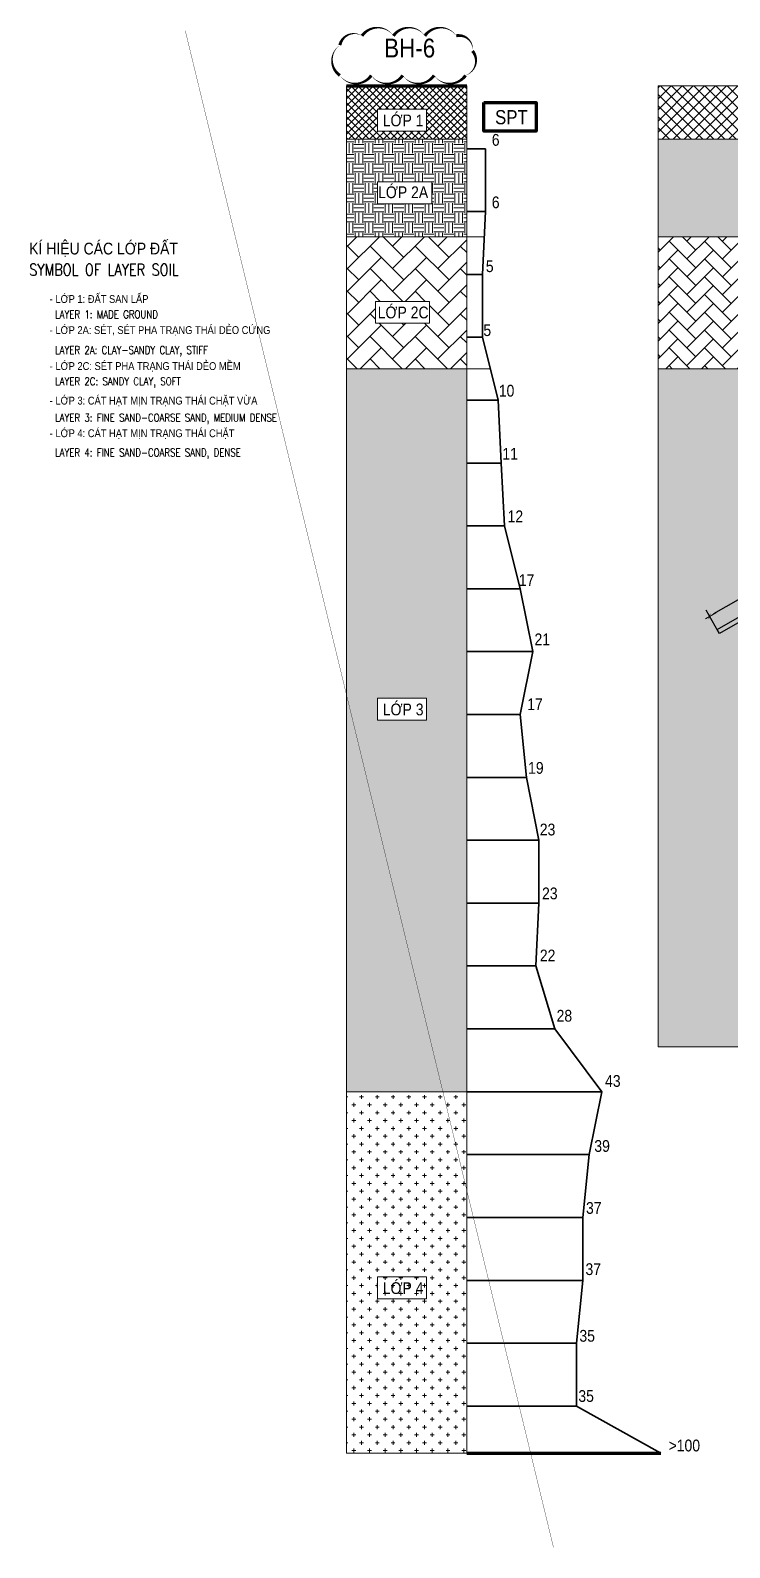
# Model space of a CAD drawing. Header units: millimetres. Extents: x -383953 to 676589, y -101685 to 196247.
# Drawn here: x 153367 to 175627, y -98175 to -49906 of the extents above; entities that cross this region are included whole.
import ezdxf
from ezdxf.enums import TextEntityAlignment as Align

# ---------------------------------------------------------------- set-up
doc = ezdxf.new("R2010")
doc.units = ezdxf.units.MM
doc.layers.get('Defpoints').update_dxf_attribs({"color": 151, "lineweight": 9})
doc.layers.add('Concrete', color=2, linetype='Continuous')
for name, color, linetype, lineweight in [('NDC_S_CONTINUOUS', 3, 'Continuous', 20), ('NDC_S_DIM', 1, 'Continuous', 15), ('NDC_S_ENG TEXT', 2, 'Continuous', 20), ('NDC_S_FOUNDATION NAME', 7, 'Continuous', 20), ('NDC_S_HATCH MATERIAL', 8, 'Continuous', 13), ('NDC_S_LEVEL TEXT', 7, 'Continuous', 20), ('NDC_S_REBAR', 4, 'Continuous', 35), ('NDC_S_VN TEXT', 7, 'Continuous', 20), ('NDC_S_VN TITLE', 6, 'Continuous', 35)]:
    doc.layers.add(name, color=color, linetype=linetype, lineweight=lineweight)
doc.styles.add('NDC_ARIAL', font='arial.ttf', dxfattribs={"width": 0.85})
doc.styles.add('NDC_EN TXT', font='romans.shx', dxfattribs={"width": 0.8})
doc.dimstyles.new('NDC_1-150', dxfattribs={"dimscale": 150, "dimtxt": 2.5, "dimasz": 1, "dimexe": 1.5, "dimexo": 0, "dimgap": 0.8, "dimtad": 1, "dimdec": 0, "dimdsep": 46, "dimtxsty": 'NDC_ARIAL', "dimblk": 'DIMMARK', "dimcen": 49999.938995, "dimdle": 1.5, "dimclrd": 1, "dimclre": 1, "dimclrt": 3, "dimadec": 0, "dimazin": 0, "dimtfac": 1, "dimtdec": 0, "dimtix": 1, "dimtmove": 2, "dimatfit": 3, "dimfxl": 1, "dimarcsym": 0})

# ---------------------------------------------------------------- blocks, each defined once
blk = doc.blocks.new('DIMMARK')
at = {"layer": 'NDC_S_DIM', "color": 1}
blk.add_line((-1.5, 0), (1, 0), dxfattribs=at)
at = {"layer": 'NDC_S_DIM', "color": 2, "const_width": 0.1}
blk.add_lwpolyline([(-0.42, -0.42), (0.42, 0.42)], dxfattribs=at)
blk = doc.blocks.new('*D598')
at = {"layer": 'Defpoints', "color": 0, "transparency": 16777216}
for p in [(186546, -62571), (174987, -68548), (175266, -69034)]:
    blk.add_point(p, dxfattribs=at)
at = {"layer": 'NDC_S_CONTINUOUS', "color": 1, "lineweight": -2, "transparency": 16777216}
for p, q in [((186137, -62160), (175117, -68473)), ((186546, -62571), (186155, -61890)), ((175266, -69034), (174875, -68352))]:
    blk.add_line(p, q, dxfattribs=at)
at = {"layer": 'NDC_S_CONTINUOUS', "color": 1, "lineweight": -2, "transparency": 16777216, "xscale": 150, "yscale": 150, "zscale": 150}
for p, rotation in [((186267, -62085), 29.8093766951466), ((174987, -68548), 209.8093766951466)]:
    blk.add_blockref('DIMMARK', p, dxfattribs=dict(at, rotation=rotation))
at = {"layer": 'NDC_S_CONTINUOUS', "color": 3, "transparency": 16777216, "insert": (180472, -65046), "char_height": 375, "attachment_point": 5, "rotation": 29.8094, "style": 'NDC_ARIAL'}
blk.add_mtext('13000', dxfattribs=at)

msp = doc.modelspace()

# ---------------------------------------------------------------- hatches: boundary and pattern name
at = {"layer": 'Concrete'}
h = msp.add_hatch(dxfattribs=at)
h.set_pattern_fill('ANGLE', color=256, angle=-5)
h.set_pattern_definition([(355, (358703.1084, 171692.339), (0.60878286, 6.95841997), [5.08, -1.905]), (85, (358703.1084, 171692.339), (-6.95841997, 0.60878286), [5.08, -1.905])])
h.paths.add_polyline_path([(175228.1, -68968.9), (175303.1, -69098.8), (186583.1, -62636.2), (186508.1, -62506.3)])
at = {"layer": 'NDC_S_HATCH MATERIAL'}
h = msp.add_hatch(dxfattribs=at)
h.set_pattern_fill('ANSI37', color=256, scale=50)
h.set_pattern_definition([(45, (334444.5, 214793.23), (-112.2532, 112.2532), []), (135, (334444.5, 214793.23), (-112.2532, -112.2532), [])])
h.paths.add_polyline_path([(163433.4, -51671.3), (163433.4, -53371.3), (167257, -53371.3), (167257, -51671.3)])
h.paths.add_polyline_path([(164418.8, -52417.7), (165975.6, -52417.7), (165975.6, -53110.5), (164418.8, -53110.5)], flags=16)
h.paths.add_polyline_path([(164465.5, -53082.8), (166001.4, -53082.8), (166001.4, -52368.8), (164465.5, -52368.8)], flags=24)
h = msp.add_hatch(dxfattribs=at)
h.set_pattern_fill('ANSI37', color=256, scale=2000)
h.set_pattern_definition([(45, (228569.66, -984337.63), (-176.776695, 176.776695), []), (135, (228569.66, -984337.63), (-176.776695, -176.776695), [])])
h.paths.add_polyline_path([(188160, -53371.3), (188160, -51671.3), (173347.2, -51671.3), (173347.2, -53371.3)])
h = msp.add_hatch(dxfattribs=at)
h.set_pattern_fill('EARTH', color=256, scale=50, angle=90)
h.set_pattern_definition([(90, (334444.5, 214793.23), (-317.5, 317.5), [317.5, -317.5]), (90, (334325.44, 214793.23), (-317.5, 317.5), [317.5, -317.5]), (90, (334206.38, 214793.23), (-317.5, 317.5), [317.5, -317.5]), (180, (334166.7, 214832.9), (-317.5, -317.5), [317.5, -317.5]), (180, (334166.7, 214951.98), (-317.5, -317.5), [317.5, -317.5]), (180, (334166.7, 215071.04), (-317.5, -317.5), [317.5, -317.5])])
h.paths.add_polyline_path([(163433.4, -53371.3), (163433.4, -56471.3), (167257, -56471.3), (167257, -53371.3)])
h.paths.add_polyline_path([(166144.2, -54729.7), (166144.2, -55422.4), (164418.8, -55422.4), (164418.8, -54729.7)], flags=16)
h.paths.add_polyline_path([(164316.7, -55368), (166150.2, -55368), (166150.2, -54654), (164316.7, -54654)], flags=24)
h = msp.add_hatch(dxfattribs=at)
h.set_pattern_fill('EARTH', color=256, scale=1500, angle=90)
h.set_pattern_definition([(90, (228569.66, -984337.63), (-375, 375), [375, -375]), (90, (228429.04, -984337.63), (-375, 375), [375, -375]), (90, (228288.4, -984337.63), (-375, 375), [375, -375]), (180, (228241.54, -984290.75), (-375, -375), [375, -375]), (180, (228241.54, -984150.13), (-375, -375), [375, -375]), (180, (228241.54, -984009.5), (-375, -375), [375, -375])])
h.paths.add_polyline_path([(197003.9, -55060), (188160, -55060), (188160, -53371.3), (173347.2, -53371.3), (173347.2, -56471.3), (197003.9, -56471.3)])
h = msp.add_hatch(dxfattribs=at)
h.set_pattern_fill('AR-HBONE', color=256, scale=5)
h.set_pattern_definition([(45, (334444.5, 214793.23), (0, 718.4205), [1524, -508]), (135, (334803.7, 215152.44), (7e-14, 718.4205), [1524, -508])])
h.paths.add_polyline_path([(163433.4, -56471.3), (163433.5, -60671.3), (167257, -60671.3), (167257, -56471.3)])
h.paths.add_polyline_path([(166072.8, -58527.1), (166072.8, -59219.9), (164353.4, -59219.9), (164353.4, -58527.1)], flags=16)
h.paths.add_polyline_path([(164304.7, -59192.2), (166162.2, -59192.2), (166162.2, -58478.2), (164304.7, -58478.2)], flags=24)
h = msp.add_hatch(dxfattribs=at)
h.set_pattern_fill('AR-HBONE', color=256, scale=100)
h.set_pattern_definition([(45, (228569.66, -984337.63), (0, 565.68542), [1200, -400]), (135, (228852.5, -984054.8), (4e-14, 565.68542), [1200, -400])])
h.paths.add_polyline_path([(197003.9, -56471.3), (173347.2, -56471.3), (173347.2, -60671.3), (197003.9, -60671.3)])
h = msp.add_hatch(dxfattribs=at)
h.set_pattern_fill('AR-SAND', color=256, scale=100)
h.set_pattern_definition([(37.5, (758598.73, -667588.48), (-6.299336, 192.682377), [0, -152, 0, -170, 0, -162.5]), (7.5, (758598.73, -667588.48), (176.97767, 282.21461), [0, -82, 0, -137, 0, -52.5]), (327.5, (758475.73, -667588.48), (311.414186, 0.565905), [0, -50, 0, -180, 0, -235]), (317.5, (758475.73, -667588.48), (300.61266, 87.76756), [0, -25, 0, -118, 0, -135])])
h.paths.add_polyline_path([(167257, -60671.3), (163433.4, -60671.3), (163433.4, -83671.3), (167257, -83671.3)])
h.paths.add_polyline_path([(165975.6, -71155.9), (165975.6, -71848.6), (164418.8, -71848.6), (164418.8, -71155.9)], flags=16)
h = msp.add_hatch(dxfattribs=at)
h.set_pattern_fill('AR-SAND', color=256, scale=15)
h.set_pattern_definition([(37.5, (171135.2, 207001.9), (-24.0005, 734.1199), [0, -579.12, 0, -647.7, 0, -619.125]), (7.5, (171135.2, 207001.9), (674.285, 1075.2377), [0, -312.42, 0, -521.97, 0, -200.025]), (327.5, (170666.55, 207001.9), (1186.4886, 2.1558), [0, -190.5, 0, -685.8, 0, -895.35]), (317.5, (170666.5, 207001.9), (1145.3347, 334.394), [0, -95.25, 0, -449.58, 0, -514.35])])
h.paths.add_polyline_path([(180035.5, -65745.2), (181272.6, -65036.4), (180888.4, -64365.9), (179651.3, -65074.7)], flags=24)
h.paths.add_polyline_path([(181326.1, -68583.5), (182561, -67871), (182174.8, -67201.6), (180939.9, -67914.2)], flags=24)
h.paths.add_polyline_path([(183055.4, -71379.8), (184289.5, -70665.9), (183902.6, -69997), (182668.5, -70710.9)], flags=24)
h.paths.add_polyline_path([(184782.6, -72773.1), (186015.7, -72057.3), (185627.7, -71388.9), (184394.7, -72104.7)], flags=24)
h.paths.add_polyline_path([(202819, -69396.8), (203997.1, -69396.8), (203997.1, -68624.1), (202819, -68624.1)], flags=24)
h.paths.add_polyline_path([(196049.6, -66380), (196049.6, -64954.3), (195276.9, -64954.3), (195276.9, -66380)], flags=24)
h.paths.add_polyline_path([(192150.6, -62332.5), (193385.4, -61619.6), (192999, -60950.3), (191764.2, -61663.2)], flags=24)
h.paths.add_polyline_path([(193136.9, -65563), (194157.2, -64974), (193770.8, -64304.8), (192750.5, -64893.8)], flags=24)
h.paths.add_polyline_path([(194001.8, -67463.7), (195022, -66874.6), (194635.7, -66205.4), (193615.4, -66794.5)], flags=24)
h.paths.add_polyline_path([(199522.7, -69396.8), (200700.8, -69396.8), (200700.8, -68624.1), (199522.7, -68624.1)], flags=24)
h.paths.add_polyline_path([(209803.9, -70371.3), (197803.9, -70371.3), (197803.9, -79671.3), (197003.9, -79671.3), (197003.9, -60671.3), (173347.2, -60671.3), (173347.2, -82242.2), (209803.9, -82242.2)])
h = msp.add_hatch(dxfattribs=at)
h.set_pattern_fill('CROSS', color=256, scale=1000)
h.set_pattern_definition([(0, (758598.73, -667588.48), (250, 250), [125, -375]), (90, (758661.23, -667650.98), (-250, 250), [125, -375])])
h.paths.add_polyline_path([(167257, -83671.3), (163433.4, -83671.3), (163433.4, -95171.3), (167257, -95171.3)])
h.paths.add_polyline_path([(165975.6, -89564.3), (165975.6, -90257.1), (164418.8, -90257.1), (164418.8, -89564.3)], flags=16)
h.paths.add_polyline_path([(164465.5, -90229.4), (166001.4, -90229.4), (166001.4, -89515.4), (164465.5, -89515.4)], flags=16)

# ---------------------------------------------------------------- linework, layer by layer
at = {"layer": 'Concrete'}
msp.add_lwpolyline([(186583.1, -62636.2), (175303.1, -69098.8), (175228.1, -68968.9), (186508.1, -62506.3)], close=True, dxfattribs=at)
at = {"layer": 'NDC_S_CONTINUOUS'}
for p, q in [((163434, -94871.2), (163433.4, -51671.2)), ((163433.4, -95171.3), (163433.4, -51671.2)), ((163433.4, -95171.2), (163433.4, -51671.2)), ((167257, -95171.3), (167257, -51671.3)), ((188160, -51671.3), (173347.2, -51671.3)), ((173347.2, -51671.3), (173347.2, -82242.2)), ((167257, -53371.3), (163433.4, -53371.3)), ((173347.2, -53371.3), (188160, -53371.3)), ((167257, -56471.3), (163433.4, -56471.3)), ((167257, -56471.3), (163433.4, -56471.3)), ((173347.2, -56471.3), (197003.9, -56471.3)), ((167257, -60671.3), (163433.4, -60671.3)), ((167257, -60671.3), (163433.4, -60671.3)), ((173347.2, -60671.3), (197003.9, -60671.3)), ((173347.2, -82242.2), (209803.9, -82242.2)), ((167257, -83671.3), (163433.4, -83671.3)), ((167257, -95171.3), (163433.4, -95171.3))]:
    msp.add_line(p, q, dxfattribs=at)
at = {"layer": 'NDC_S_CONTINUOUS', "lineweight": 100}
for p, q in [((163433.4, -51671.2), (167257, -51671.3)), ((167257, -95171.3), (173432, -95171.3))]:
    msp.add_line(p, q, dxfattribs=at)
msp.add_lwpolyline([(167798.1, -52206.9), (169468.5, -52206.9), (169468.5, -53118.9), (167798.1, -53118.9)], close=True, dxfattribs=at)
at = {"layer": 'NDC_S_DIM', "ltscale": 100, "const_width": 10}
msp.add_lwpolyline([(158300, -49920), (170020, -98170)], dxfattribs=at)
at = {"layer": 'NDC_S_DIM'}
msp.add_lwpolyline([(163220, -51340, 0, 100, 0.5205671), (164220, -51340, 0, 100, 0.5205671), (165220, -51340, 0, 100, 0.5205671), (166220, -51340, 0, 100, 0.5205671), (167220, -51340, 0, 100, 0.5205671), (167442.6, -50562.6, 0, 100, 0.5205671), (166924.5, -50080.7, 0, 100, 0.5205671), (165924.5, -50080.7, 0, 100, 0.5205671), (164924.5, -50080.7, 0, 100, 0.5205671), (163924.5, -50080.7, 0, 100, 0.5205671), (163220, -50376.2, 0, 100, 0.5205671)], format="xyseb", close=True, dxfattribs=at)
for points in [[(164418.8, -52417.7), (165975.6, -52417.7), (165975.6, -53110.5), (164418.8, -53110.5)], [(164418.8, -54729.7), (166144.2, -54729.7), (166144.2, -55422.4), (164418.8, -55422.4)], [(164353.4, -58527.1), (166072.8, -58527.1), (166072.8, -59219.9), (164353.4, -59219.9)], [(164418.8, -71155.9), (165975.6, -71155.9), (165975.6, -71848.6), (164418.8, -71848.6)], [(164418.8, -89564.3), (165975.6, -89564.3), (165975.6, -90257.1), (164418.8, -90257.1)]]:
    msp.add_lwpolyline(points, close=True, dxfattribs=at)
at = {"layer": 'NDC_S_ENG TEXT', "color": 1}
for p, q in [((167257, -56471.3), (167817, -56471.3)), ((167257, -60671.3), (168007, -60671.3))]:
    msp.add_line(p, q, dxfattribs=at)
at = {"layer": 'NDC_S_REBAR', "color": 3}
for p, q in [((167257, -53671.3), (167857, -53671.3)), ((167857, -53671.3), (167857, -55671.3)), ((167257, -55671.3), (167857, -55671.3)), ((167857, -55671.3), (167757, -57671.3)), ((167257, -57671.3), (167757, -57671.3)), ((167757, -57671.3), (167757, -59671.3)), ((167257, -59671.3), (167757, -59671.3)), ((167757, -59671.3), (168257, -61671.3)), ((167257, -61671.3), (168257, -61671.3)), ((168257, -61671.3), (168357, -63671.3)), ((167257, -63671.3), (168357, -63671.3)), ((168357, -63671.3), (168457, -65671.3)), ((167257, -65671.3), (168457, -65671.3)), ((168457, -65671.3), (168957, -67671.3)), ((167257, -67671.3), (168957, -67671.3)), ((168957, -67671.3), (169357, -69671.3)), ((167257, -69671.3), (169357, -69671.3)), ((169357, -69671.3), (168957, -71671.3)), ((167257, -71671.3), (168957, -71671.3)), ((168957, -71671.3), (169157, -73671.3)), ((167257, -73671.3), (169157, -73671.3)), ((169157, -73671.3), (169557, -75671.3)), ((167257, -75671.3), (169557, -75671.3)), ((169557, -75671.3), (169557, -77671.3)), ((167257, -77671.3), (169557, -77671.3)), ((169557, -77671.3), (169457, -79671.3)), ((167257, -79671.3), (169457, -79671.3)), ((169457, -79671.3), (170057, -81671.3)), ((167257, -81671.3), (170057, -81671.3)), ((170057, -81671.3), (171557, -83671.3)), ((167257, -83671.3), (171557, -83671.3)), ((171557, -83671.3), (171157, -85671.3)), ((167257, -85671.3), (171157, -85671.3)), ((171157, -85671.3), (170957, -87671.3)), ((167257, -87671.3), (170957, -87671.3)), ((170957, -87671.3), (170957, -89671.3)), ((167257, -89671.3), (170957, -89671.3)), ((170957, -89671.3), (170757, -91671.3)), ((167257, -91671.3), (170757, -91671.3)), ((170757, -91671.3), (170757, -93671.3)), ((167257, -93671.3), (170757, -93671.3)), ((170757, -93671.3), (173432, -95171.3))]:
    msp.add_line(p, q, dxfattribs=at)

# ---------------------------------------------------------------- texts
at = {"layer": 'NDC_S_FOUNDATION NAME', "style": 'NDC_ARIAL', "width": 0.85}
msp.add_text('SPT', height=450, dxfattribs=at).set_placement((168679.9, -52669), align=Align.MIDDLE)
at = {"layer": 'NDC_S_LEVEL TEXT', "style": 'NDC_ARIAL', "width": 0.85}
for s, p in [('6', (168179.1, -53390.4)), ('6', (168179.1, -55377.5)), ('5', (167990.1, -57412.6)), ('5', (167911.1, -59447)), ('10', (168526.4, -61369.9)), ('11', (168639.1, -63376.5)), ('12', (168805.3, -65364.7)), ('17', (169163, -67396.1)), ('21', (169662, -69277.9)), ('17', (169430, -71344.6)), ('19', (169458, -73369.1)), ('23', (169830.6, -75330.1)), ('23', (169902.7, -77362.5)), ('22', (169833.1, -79335.4)), ('28', (170365.6, -81253.6)), ('43', (171908.2, -83328.1)), ('39', (171566.9, -85396.7)), ('37', (171301.8, -87368.4)), ('37', (171285.6, -89315.5)), ('35', (171091.5, -91435.7)), ('35', (171058.2, -93351.3)), ('>100', (174183.8, -94925))]:
    msp.add_text(s, height=375, dxfattribs=at).set_placement(p, align=Align.MIDDLE)
at = {"layer": 'NDC_S_VN TEXT'}
for s, height, style, width, p in [('KÍ HIỆU CÁC LỚP ĐẤT', 375, 'NDC_ARIAL', 0.85, (153330.6, -56848.4)), ('SYMBOL OF LAYER SOIL', 375, 'NDC_EN TXT', 0.8, (153330.6, -57520.5)), ('- LỚP 1: ĐẤT SAN LẤP', 250, 'NDC_ARIAL', 0.85, (153985.3, -58453)), ('LAYER 1: MADE GROUND', 250, 'NDC_EN TXT', 0.8, (154154.2, -58943.9)), ('- LỚP 2A: SÉT, SÉT PHA TRẠNG THÁI DẺO CỨNG', 250, 'NDC_ARIAL', 0.85, (153985.3, -59442.1)), ('LAYER 2A: CLAY-SANDY CLAY, STIFF', 250, 'NDC_EN TXT', 0.8, (154154.2, -60077.7)), ('- LỚP 2C: SÉT PHA TRẠNG THÁI DẺO MỀM', 250, 'NDC_ARIAL', 0.85, (153985.3, -60586.4)), ('LAYER 2C: SANDY CLAY, SOFT', 250, 'NDC_EN TXT', 0.8, (154154.2, -61071.7)), ('- LỚP 3: CÁT HẠT MỊN TRẠNG THÁI CHẶT VỪA', 250, 'NDC_ARIAL', 0.85, (153985.3, -61685.8)), ('LAYER 3: FINE SAND-COARSE SAND, MEDIUM DENSE', 250, 'NDC_EN TXT', 0.8, (154154.2, -62228.3)), ('- LỚP 4: CÁT HẠT MỊN TRẠNG THÁI CHẶT ', 250, 'NDC_ARIAL', 0.85, (153985.3, -62723.1)), ('LAYER 4: FINE SAND-COARSE SAND, DENSE', 250, 'NDC_EN TXT', 0.8, (154154.2, -63336.9))]:
    msp.add_text(s, height=height, dxfattribs=dict(at, style=style, width=width)).set_placement(p, align=Align.MIDDLE_LEFT)
at = {"layer": 'NDC_S_VN TITLE', "style": 'NDC_ARIAL', "width": 0.85}
for s, height, p in [('BH-6', 600, (165442.6, -50469.9)), ('LỚP 1', 375, (165233.4, -52725.8)), ('LỚP 2A', 375, (165233.4, -55011)), ('LỚP 2C', 375, (165233.4, -58835.2)), ('LỚP 3', 375, (165233.4, -71463.9)), ('LỚP 4', 375, (165233.4, -89872.4))]:
    msp.add_text(s, height=height, dxfattribs=at).set_placement(p, align=Align.MIDDLE)

# ---------------------------------------------------------------- dimensions: what is measured, and where the dimension line sits
at = {"layer": 'NDC_S_CONTINUOUS', "color": 1}
dim = msp.add_aligned_dim(p1=(186545.6, -62571.3), p2=(175265.6, -69033.9), distance=-560.4, dimstyle='NDC_1-150', dxfattribs=at)
dim.commit()
dim.dimension.update_dxf_attribs({"geometry": '*D598', "text_midpoint": (180472.1, -65045.9)})

doc.saveas('drawing.dxf')
